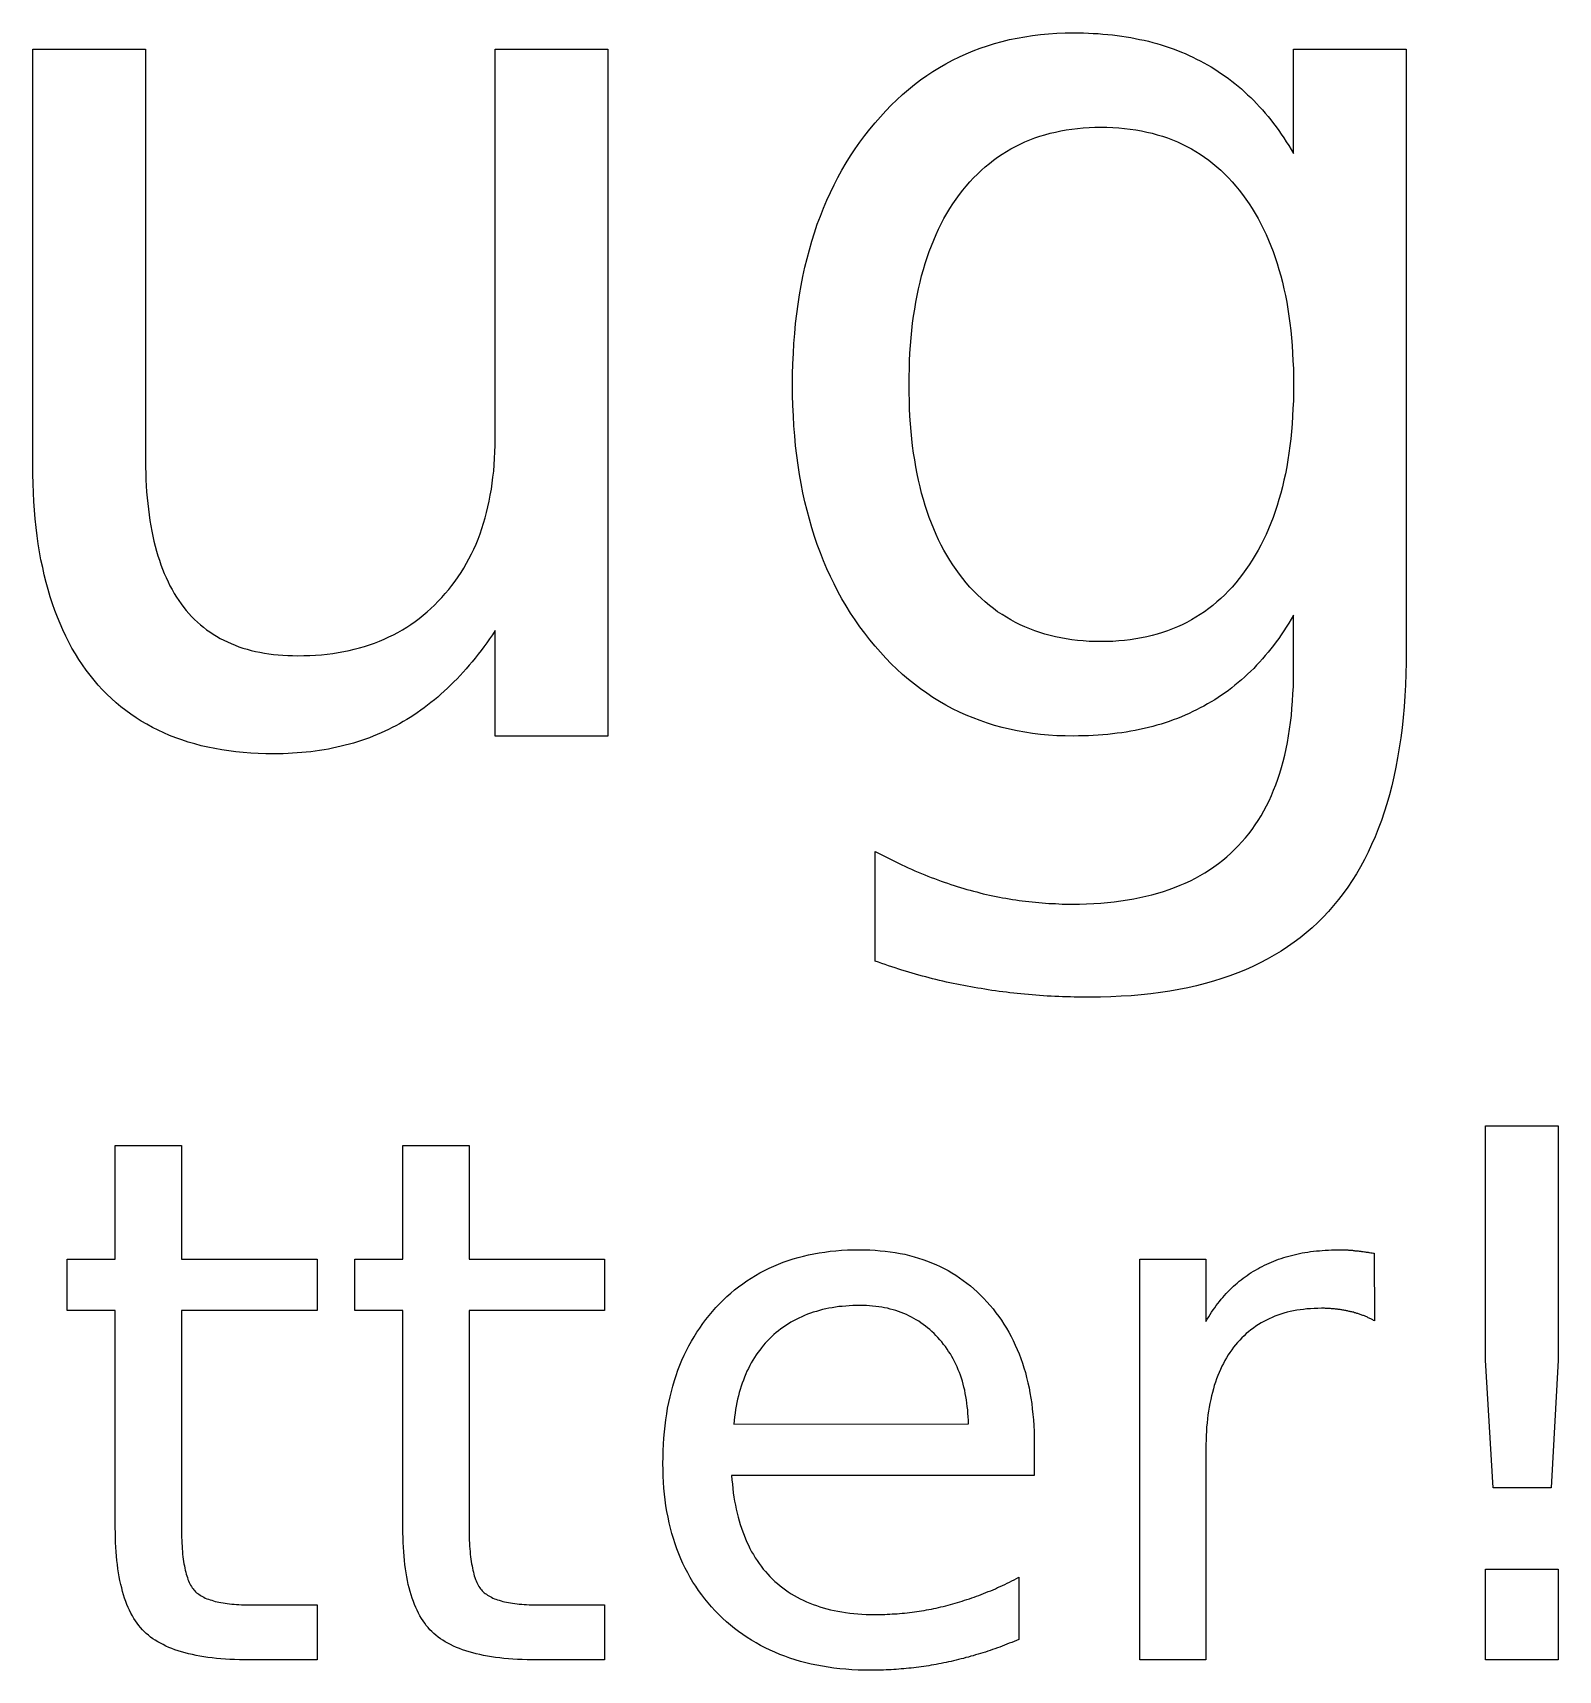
# Model space of a CAD drawing. Extents: x 0 to 494, y 0 to 480.
# Drawn here: x 260.14 to 280.71, y 364.95 to 387.04 of the extents above; entities that cross this region are included whole.
import ezdxf

# ---------------------------------------------------------------- set-up
doc = ezdxf.new("R2010")
doc.units = 0
doc.layers.get('0').update_dxf_attribs({"linetype": 'CONTINUOUS'})

msp = doc.modelspace()

# ---------------------------------------------------------------- linework, layer by layer
at = {"color": 0}
for points in [[(277.611, 375.188), (277.54, 375.111), (277.467, 375.037), (277.39, 374.967), (277.311, 374.899), (277.231, 374.833), (277.147, 374.771), (277.061, 374.71), (276.972, 374.651), (276.881, 374.597), (276.787, 374.544), (276.692, 374.494), (276.593, 374.446), (276.492, 374.401), (276.389, 374.358), (276.282, 374.319), (276.174, 374.282), (276.063, 374.247), (275.95, 374.215), (275.833, 374.185), (275.715, 374.158), (275.594, 374.133), (275.471, 374.112), (275.346, 374.093), (275.217, 374.076), (275.086, 374.061), (274.953, 374.05), (274.817, 374.042), (274.679, 374.035), (274.539, 374.031), (274.396, 374.029), (274.342, 374.029), (274.289, 374.031), (274.236, 374.031), (274.183, 374.032), (274.131, 374.033), (274.078, 374.035), (274.026, 374.036), (273.974, 374.039), (273.922, 374.04), (273.871, 374.043), (273.819, 374.046), (273.768, 374.05), (273.717, 374.053), (273.667, 374.057), (273.615, 374.061), (273.565, 374.065), (273.515, 374.069), (273.465, 374.074), (273.415, 374.079), (273.367, 374.085), (273.317, 374.09), (273.268, 374.096), (273.219, 374.103), (273.171, 374.108), (273.122, 374.115), (273.074, 374.122), (273.025, 374.131), (272.978, 374.138), (272.929, 374.146), (272.882, 374.154), (272.835, 374.161), (272.787, 374.169), (272.74, 374.178), (272.693, 374.186), (272.646, 374.196), (272.6, 374.206), (272.553, 374.215), (272.506, 374.225), (272.46, 374.235), (272.412, 374.246), (272.367, 374.256), (272.319, 374.267), (272.274, 374.279), (272.228, 374.29), (272.182, 374.303), (272.136, 374.315), (272.089, 374.328), (272.043, 374.34), (271.999, 374.353), (271.953, 374.367), (271.907, 374.381), (271.861, 374.394), (271.817, 374.408), (271.771, 374.424), (271.726, 374.439), (271.681, 374.454), (271.636, 374.469), (271.59, 374.485), (271.546, 374.501), (271.501, 374.517), (271.501, 375.997), (271.546, 375.974), (271.59, 375.95), (271.635, 375.926), (271.679, 375.904), (271.724, 375.882), (271.768, 375.86), (271.813, 375.838), (271.857, 375.817), (271.901, 375.796), (271.946, 375.776), (271.99, 375.756), (272.035, 375.736), (272.079, 375.718), (272.122, 375.699), (272.167, 375.681), (272.211, 375.664), (272.256, 375.646), (272.299, 375.629), (272.343, 375.612), (272.388, 375.597), (272.431, 375.581), (272.475, 375.567), (272.518, 375.551), (272.563, 375.537), (272.606, 375.524), (272.65, 375.51), (272.693, 375.497), (272.737, 375.483), (272.781, 375.472), (272.824, 375.46), (272.868, 375.449), (272.911, 375.438), (272.956, 375.426), (272.999, 375.417), (273.043, 375.407), (273.086, 375.397), (273.131, 375.389), (273.175, 375.379), (273.218, 375.371), (273.263, 375.364), (273.307, 375.356), (273.351, 375.349), (273.394, 375.342), (273.439, 375.336), (273.483, 375.329), (273.528, 375.324), (273.572, 375.319), (273.617, 375.314), (273.661, 375.31), (273.706, 375.306), (273.751, 375.301), (273.796, 375.299), (273.84, 375.296), (273.885, 375.293), (273.931, 375.292), (273.975, 375.289), (274.019, 375.287), (274.065, 375.287), (274.11, 375.286), (274.156, 375.286), (274.254, 375.287), (274.351, 375.29), (274.447, 375.294), (274.542, 375.3), (274.633, 375.308), (274.724, 375.318), (274.813, 375.329), (274.9, 375.342), (274.986, 375.357), (275.069, 375.374), (275.151, 375.392), (275.232, 375.412), (275.311, 375.433), (275.389, 375.457), (275.464, 375.483), (275.537, 375.51), (275.61, 375.539), (275.681, 375.569), (275.749, 375.601), (275.817, 375.635), (275.882, 375.671), (275.946, 375.708), (276.008, 375.749), (276.068, 375.789), (276.128, 375.832), (276.185, 375.876), (276.24, 375.922), (276.293, 375.971), (276.346, 376.021), (276.396, 376.072), (276.444, 376.125), (276.492, 376.179), (276.537, 376.235), (276.582, 376.293), (276.624, 376.353), (276.664, 376.415), (276.703, 376.478), (276.74, 376.543), (276.775, 376.61), (276.81, 376.679), (276.842, 376.75), (276.872, 376.822), (276.901, 376.896), (276.929, 376.972), (276.954, 377.05), (276.978, 377.129), (277, 377.21), (277.021, 377.293), (277.04, 377.378), (277.057, 377.464), (277.074, 377.553), (277.088, 377.643), (277.1, 377.735), (277.111, 377.829), (277.119, 377.924), (277.126, 378.021), (277.133, 378.121), (277.138, 378.221), (277.139, 378.324), (277.14, 378.428), (277.14, 379.181), (277.108, 379.126), (277.076, 379.074), (277.043, 379.021), (277.01, 378.969), (276.976, 378.919), (276.942, 378.869), (276.906, 378.821), (276.869, 378.774), (276.833, 378.726), (276.797, 378.681), (276.76, 378.636), (276.721, 378.592), (276.682, 378.549), (276.643, 378.507), (276.603, 378.465), (276.563, 378.425), (276.521, 378.386), (276.479, 378.347), (276.438, 378.31), (276.394, 378.274), (276.351, 378.237), (276.307, 378.203), (276.263, 378.168), (276.217, 378.136), (276.171, 378.103), (276.125, 378.072), (276.078, 378.042), (276.031, 378.013), (275.982, 377.985), (275.933, 377.957), (275.883, 377.931), (275.833, 377.904), (275.783, 377.881), (275.732, 377.856), (275.679, 377.833), (275.628, 377.811), (275.574, 377.79), (275.519, 377.769), (275.465, 377.75), (275.41, 377.732), (275.354, 377.714), (275.299, 377.697), (275.242, 377.682), (275.183, 377.667), (275.125, 377.653), (275.065, 377.64), (275.006, 377.628), (274.946, 377.617), (274.885, 377.606), (274.824, 377.597), (274.761, 377.589), (274.699, 377.581), (274.635, 377.574), (274.571, 377.568), (274.506, 377.563), (274.44, 377.558), (274.374, 377.556), (274.307, 377.554), (274.24, 377.553), (274.172, 377.551), (274.06, 377.553), (273.947, 377.557), (273.838, 377.565), (273.729, 377.575), (273.622, 377.588), (273.517, 377.604), (273.412, 377.622), (273.311, 377.644), (273.21, 377.668), (273.11, 377.696), (273.013, 377.726), (272.915, 377.76), (272.819, 377.796), (272.726, 377.835), (272.635, 377.876), (272.543, 377.921), (272.454, 377.968), (272.367, 378.019), (272.279, 378.072), (272.194, 378.129), (272.111, 378.188), (272.029, 378.25), (271.949, 378.315), (271.869, 378.382), (271.793, 378.453), (271.717, 378.526), (271.642, 378.603), (271.569, 378.682), (271.497, 378.765), (271.426, 378.85), (271.358, 378.938), (271.293, 379.026), (271.229, 379.118), (271.168, 379.211), (271.108, 379.306), (271.051, 379.403), (270.997, 379.501), (270.946, 379.603), (270.896, 379.704), (270.849, 379.808), (270.803, 379.915), (270.76, 380.024), (270.719, 380.133), (270.682, 380.244), (270.646, 380.358), (270.612, 380.475), (270.581, 380.592), (270.551, 380.711), (270.525, 380.832), (270.501, 380.956), (270.479, 381.081), (270.46, 381.207), (270.442, 381.336), (270.426, 381.467), (270.414, 381.599), (270.404, 381.733), (270.396, 381.869), (270.39, 382.008), (270.386, 382.147), (270.385, 382.289), (270.386, 382.432), (270.39, 382.572), (270.396, 382.711), (270.404, 382.847), (270.414, 382.982), (270.426, 383.115), (270.442, 383.246), (270.46, 383.375), (270.479, 383.503), (270.501, 383.628), (270.525, 383.751), (270.551, 383.874), (270.581, 383.993), (270.612, 384.11), (270.646, 384.226), (270.682, 384.34), (270.719, 384.453), (270.76, 384.563), (270.803, 384.671), (270.849, 384.778), (270.896, 384.882), (270.946, 384.985), (270.997, 385.085), (271.051, 385.183), (271.108, 385.281), (271.168, 385.376), (271.229, 385.469), (271.293, 385.561), (271.358, 385.65), (271.426, 385.737), (271.497, 385.822), (271.569, 385.904), (271.642, 385.983), (271.717, 386.06), (271.793, 386.133), (271.869, 386.204), (271.949, 386.272), (272.029, 386.338), (272.111, 386.4), (272.194, 386.458), (272.279, 386.515), (272.367, 386.568), (272.454, 386.618), (272.543, 386.667), (272.635, 386.711), (272.726, 386.753), (272.819, 386.792), (272.915, 386.828), (273.013, 386.861), (273.11, 386.892), (273.21, 386.918), (273.311, 386.943), (273.412, 386.965), (273.517, 386.983), (273.622, 387), (273.729, 387.013), (273.838, 387.022), (273.947, 387.029), (274.06, 387.033), (274.172, 387.036), (274.24, 387.035), (274.307, 387.033), (274.374, 387.032), (274.44, 387.028), (274.506, 387.024), (274.571, 387.019), (274.635, 387.014), (274.699, 387.007), (274.761, 386.999), (274.824, 386.99), (274.885, 386.981), (274.946, 386.971), (275.006, 386.96), (275.065, 386.947), (275.125, 386.935), (275.183, 386.921), (275.242, 386.906), (275.299, 386.889), (275.354, 386.872), (275.41, 386.856), (275.465, 386.838), (275.519, 386.818), (275.574, 386.797), (275.628, 386.776), (275.679, 386.754), (275.732, 386.731), (275.783, 386.707), (275.833, 386.682), (275.883, 386.657), (275.933, 386.631), (275.982, 386.603), (276.031, 386.575), (276.078, 386.544), (276.125, 386.515), (276.171, 386.483), (276.217, 386.451), (276.263, 386.418), (276.307, 386.385), (276.351, 386.35), (276.394, 386.314), (276.438, 386.278), (276.479, 386.24), (276.521, 386.201), (276.563, 386.162), (276.603, 386.122), (276.643, 386.081), (276.682, 386.039), (276.721, 385.996), (276.76, 385.951), (276.797, 385.907), (276.833, 385.861), (276.869, 385.814), (276.906, 385.767), (276.942, 385.718), (276.976, 385.668), (277.01, 385.618), (277.043, 385.567), (277.076, 385.514), (277.108, 385.461), (277.14, 385.407), (277.14, 386.813), (278.661, 386.813), (278.661, 378.701), (278.661, 378.544), (278.657, 378.392), (278.651, 378.24), (278.643, 378.092), (278.632, 377.947), (278.619, 377.804), (278.604, 377.664), (278.588, 377.526), (278.567, 377.392), (278.544, 377.26), (278.521, 377.131), (278.493, 377.004), (278.464, 376.879), (278.433, 376.758), (278.399, 376.64), (278.362, 376.525), (278.325, 376.411), (278.283, 376.301), (278.24, 376.193), (278.194, 376.089), (278.147, 375.986), (278.097, 375.886), (278.044, 375.789), (277.99, 375.696), (277.932, 375.604), (277.874, 375.515), (277.811, 375.429), (277.747, 375.346), (277.681, 375.265), (277.611, 375.188)], [(262.175, 379.287), (262.21, 379.246), (262.246, 379.204), (262.282, 379.164), (262.321, 379.125), (262.36, 379.089), (262.4, 379.053), (262.442, 379.019), (262.485, 378.986), (262.529, 378.956), (262.574, 378.925), (262.619, 378.897), (262.667, 378.869), (262.715, 378.844), (262.765, 378.821), (262.815, 378.799), (262.868, 378.778), (262.921, 378.757), (262.975, 378.739), (263.029, 378.722), (263.086, 378.707), (263.143, 378.693), (263.203, 378.682), (263.263, 378.671), (263.324, 378.661), (263.385, 378.653), (263.449, 378.646), (263.513, 378.642), (263.578, 378.638), (263.644, 378.636), (263.713, 378.635), (263.794, 378.636), (263.875, 378.639), (263.954, 378.643), (264.032, 378.649), (264.108, 378.657), (264.185, 378.667), (264.26, 378.678), (264.333, 378.69), (264.406, 378.706), (264.476, 378.722), (264.546, 378.74), (264.615, 378.761), (264.682, 378.782), (264.749, 378.806), (264.814, 378.832), (264.879, 378.858), (264.942, 378.888), (265.004, 378.918), (265.064, 378.95), (265.124, 378.983), (265.182, 379.019), (265.239, 379.057), (265.296, 379.097), (265.35, 379.138), (265.404, 379.181), (265.457, 379.225), (265.508, 379.271), (265.558, 379.319), (265.608, 379.369), (265.656, 379.421), (265.703, 379.474), (265.749, 379.528), (265.793, 379.583), (265.835, 379.64), (265.875, 379.699), (265.915, 379.757), (265.953, 379.818), (265.989, 379.881), (266.022, 379.943), (266.056, 380.007), (266.086, 380.074), (266.117, 380.14), (266.144, 380.208), (266.171, 380.278), (266.196, 380.349), (266.218, 380.421), (266.24, 380.494), (266.26, 380.568), (266.278, 380.644), (266.296, 380.721), (266.31, 380.8), (266.324, 380.879), (266.336, 380.96), (266.346, 381.042), (266.356, 381.126), (266.362, 381.21), (266.368, 381.296), (266.372, 381.383), (266.374, 381.472), (266.375, 381.563), (266.375, 386.813), (267.896, 386.813), (267.896, 377.551), (266.375, 377.551), (266.375, 378.974), (266.338, 378.918), (266.3, 378.864), (266.263, 378.81), (266.224, 378.757), (266.185, 378.704), (266.146, 378.654), (266.107, 378.604), (266.067, 378.554), (266.026, 378.507), (265.986, 378.46), (265.944, 378.414), (265.903, 378.368), (265.861, 378.324), (265.818, 378.281), (265.775, 378.237), (265.732, 378.197), (265.689, 378.156), (265.644, 378.117), (265.6, 378.078), (265.556, 378.04), (265.51, 378.004), (265.465, 377.968), (265.418, 377.933), (265.372, 377.9), (265.325, 377.867), (265.278, 377.835), (265.231, 377.804), (265.182, 377.774), (265.135, 377.746), (265.085, 377.717), (265.036, 377.69), (264.987, 377.665), (264.938, 377.64), (264.888, 377.617), (264.836, 377.593), (264.785, 377.571), (264.732, 377.55), (264.681, 377.529), (264.626, 377.511), (264.574, 377.492), (264.519, 377.475), (264.465, 377.458), (264.41, 377.442), (264.354, 377.428), (264.297, 377.414), (264.24, 377.4), (264.183, 377.388), (264.126, 377.376), (264.068, 377.367), (264.008, 377.357), (263.949, 377.349), (263.889, 377.34), (263.829, 377.335), (263.768, 377.328), (263.706, 377.324), (263.644, 377.319), (263.582, 377.317), (263.518, 377.314), (263.454, 377.313), (263.39, 377.313), (263.285, 377.313), (263.181, 377.317), (263.079, 377.322), (262.978, 377.329), (262.879, 377.339), (262.783, 377.351), (262.688, 377.367), (262.594, 377.382), (262.501, 377.401), (262.411, 377.422), (262.324, 377.446), (262.236, 377.471), (262.151, 377.499), (262.068, 377.528), (261.986, 377.56), (261.907, 377.594), (261.829, 377.631), (261.753, 377.669), (261.678, 377.71), (261.604, 377.753), (261.533, 377.799), (261.464, 377.846), (261.396, 377.896), (261.329, 377.947), (261.265, 378.001), (261.201, 378.057), (261.14, 378.115), (261.082, 378.176), (261.024, 378.239), (260.968, 378.304), (260.914, 378.371), (260.861, 378.44), (260.811, 378.511), (260.763, 378.585), (260.715, 378.66), (260.669, 378.737), (260.626, 378.817), (260.586, 378.899), (260.546, 378.982), (260.508, 379.068), (260.472, 379.156), (260.439, 379.244), (260.407, 379.336), (260.376, 379.431), (260.347, 379.526), (260.321, 379.624), (260.296, 379.724), (260.274, 379.825), (260.251, 379.929), (260.233, 380.035), (260.215, 380.143), (260.2, 380.253), (260.186, 380.365), (260.174, 380.479), (260.164, 380.596), (260.156, 380.714), (260.149, 380.833), (260.144, 380.956), (260.142, 381.081), (260.14, 381.207), (260.14, 386.813), (261.662, 386.813), (261.662, 381.264), (261.662, 381.178), (261.664, 381.092), (261.667, 381.008), (261.671, 380.925), (261.676, 380.844), (261.683, 380.764), (261.69, 380.686), (261.699, 380.61), (261.708, 380.535), (261.719, 380.46), (261.731, 380.388), (261.744, 380.317), (261.758, 380.247), (261.774, 380.179), (261.79, 380.112), (261.808, 380.047), (261.826, 379.983), (261.847, 379.922), (261.868, 379.861), (261.89, 379.801), (261.914, 379.744), (261.938, 379.688), (261.964, 379.632), (261.99, 379.579), (262.018, 379.526), (262.047, 379.476), (262.078, 379.426), (262.108, 379.379), (262.142, 379.333), (262.175, 379.287)], [(277.14, 382.289), (277.139, 382.181), (277.138, 382.074), (277.133, 381.968), (277.128, 381.864), (277.121, 381.761), (277.112, 381.661), (277.103, 381.561), (277.092, 381.464), (277.079, 381.368), (277.064, 381.275), (277.049, 381.182), (277.031, 381.09), (277.011, 381.001), (276.99, 380.914), (276.968, 380.828), (276.944, 380.743), (276.919, 380.661), (276.893, 380.581), (276.865, 380.5), (276.835, 380.422), (276.804, 380.346), (276.771, 380.272), (276.737, 380.199), (276.701, 380.128), (276.664, 380.058), (276.625, 379.99), (276.585, 379.924), (276.543, 379.86), (276.499, 379.796), (276.454, 379.735), (276.408, 379.675), (276.361, 379.617), (276.313, 379.561), (276.264, 379.508), (276.213, 379.457), (276.161, 379.407), (276.107, 379.36), (276.053, 379.314), (275.997, 379.271), (275.94, 379.229), (275.882, 379.19), (275.824, 379.153), (275.763, 379.117), (275.7, 379.083), (275.638, 379.053), (275.574, 379.024), (275.508, 378.996), (275.442, 378.971), (275.374, 378.947), (275.304, 378.926), (275.233, 378.907), (275.161, 378.89), (275.089, 378.875), (275.015, 378.861), (274.939, 378.85), (274.862, 378.842), (274.785, 378.835), (274.706, 378.829), (274.625, 378.826), (274.544, 378.825), (274.463, 378.826), (274.383, 378.829), (274.304, 378.835), (274.228, 378.842), (274.151, 378.85), (274.076, 378.861), (274.003, 378.875), (273.929, 378.89), (273.858, 378.907), (273.787, 378.926), (273.719, 378.947), (273.651, 378.971), (273.585, 378.996), (273.519, 379.024), (273.454, 379.053), (273.392, 379.083), (273.329, 379.117), (273.269, 379.153), (273.21, 379.19), (273.151, 379.229), (273.094, 379.271), (273.039, 379.314), (272.983, 379.36), (272.931, 379.407), (272.878, 379.457), (272.826, 379.508), (272.776, 379.561), (272.728, 379.617), (272.681, 379.675), (272.635, 379.735), (272.59, 379.796), (272.547, 379.86), (272.506, 379.924), (272.465, 379.99), (272.426, 380.058), (272.39, 380.128), (272.354, 380.199), (272.321, 380.272), (272.289, 380.346), (272.257, 380.422), (272.228, 380.5), (272.2, 380.581), (272.174, 380.661), (272.149, 380.743), (272.125, 380.828), (272.104, 380.914), (272.083, 381.001), (272.064, 381.09), (272.047, 381.182), (272.032, 381.275), (272.017, 381.368), (272.004, 381.464), (271.993, 381.561), (271.983, 381.661), (271.975, 381.761), (271.968, 381.864), (271.963, 381.968), (271.96, 382.074), (271.957, 382.181), (271.956, 382.289), (271.957, 382.399), (271.96, 382.507), (271.963, 382.612), (271.968, 382.717), (271.975, 382.819), (271.983, 382.921), (271.993, 383.021), (272.004, 383.118), (272.017, 383.215), (272.032, 383.31), (272.047, 383.401), (272.064, 383.493), (272.083, 383.583), (272.104, 383.671), (272.125, 383.757), (272.149, 383.842), (272.174, 383.925), (272.2, 384.006), (272.228, 384.086), (272.257, 384.164), (272.289, 384.24), (272.321, 384.315), (272.354, 384.388), (272.39, 384.46), (272.426, 384.529), (272.465, 384.597), (272.506, 384.664), (272.547, 384.728), (272.59, 384.792), (272.635, 384.853), (272.681, 384.912), (272.728, 384.969), (272.776, 385.025), (272.826, 385.079), (272.878, 385.131), (272.931, 385.181), (272.983, 385.228), (273.039, 385.274), (273.094, 385.317), (273.151, 385.358), (273.21, 385.397), (273.269, 385.435), (273.329, 385.469), (273.392, 385.503), (273.454, 385.535), (273.519, 385.564), (273.585, 385.592), (273.651, 385.617), (273.719, 385.64), (273.787, 385.661), (273.858, 385.681), (273.929, 385.697), (274.003, 385.713), (274.076, 385.726), (274.151, 385.737), (274.228, 385.746), (274.304, 385.753), (274.383, 385.758), (274.463, 385.761), (274.544, 385.763), (274.625, 385.761), (274.706, 385.758), (274.785, 385.753), (274.862, 385.746), (274.939, 385.737), (275.015, 385.726), (275.089, 385.713), (275.161, 385.697), (275.233, 385.681), (275.304, 385.661), (275.374, 385.64), (275.442, 385.617), (275.508, 385.592), (275.574, 385.564), (275.638, 385.535), (275.7, 385.503), (275.763, 385.469), (275.824, 385.435), (275.882, 385.397), (275.94, 385.358), (275.997, 385.317), (276.053, 385.274), (276.107, 385.228), (276.161, 385.181), (276.213, 385.131), (276.264, 385.079), (276.313, 385.025), (276.361, 384.969), (276.408, 384.912), (276.454, 384.853), (276.499, 384.792), (276.543, 384.728), (276.585, 384.664), (276.625, 384.597), (276.664, 384.529), (276.701, 384.46), (276.737, 384.388), (276.771, 384.315), (276.804, 384.24), (276.835, 384.164), (276.865, 384.086), (276.893, 384.006), (276.919, 383.925), (276.944, 383.842), (276.968, 383.757), (276.99, 383.671), (277.011, 383.583), (277.031, 383.493), (277.049, 383.401), (277.064, 383.31), (277.079, 383.215), (277.092, 383.118), (277.103, 383.021), (277.112, 382.921), (277.121, 382.819), (277.128, 382.717), (277.133, 382.612), (277.138, 382.507), (277.139, 382.399), (277.14, 382.289)], [(279.731, 369.135), (279.731, 372.294), (280.71, 372.294), (280.71, 369.135), (280.614, 367.414), (279.832, 367.414), (279.731, 369.135)], [(262.324, 366.025), (262.336, 366.013), (262.35, 366), (262.364, 365.989), (262.379, 365.978), (262.396, 365.967), (262.412, 365.957), (262.429, 365.947), (262.449, 365.938), (262.467, 365.928), (262.487, 365.919), (262.508, 365.911), (262.531, 365.904), (262.553, 365.897), (262.576, 365.89), (262.6, 365.883), (262.625, 365.878), (262.651, 365.872), (262.678, 365.867), (262.706, 365.861), (262.733, 365.857), (262.763, 365.853), (262.793, 365.85), (262.824, 365.846), (262.856, 365.843), (262.888, 365.842), (262.921, 365.839), (262.954, 365.838), (262.99, 365.838), (263.025, 365.836), (263.063, 365.836), (263.974, 365.836), (263.974, 365.093), (263.063, 365.093), (262.994, 365.094), (262.928, 365.094), (262.862, 365.097), (262.799, 365.1), (262.737, 365.104), (262.676, 365.108), (262.617, 365.114), (262.56, 365.121), (262.503, 365.128), (262.447, 365.136), (262.394, 365.144), (262.342, 365.154), (262.292, 365.165), (262.242, 365.176), (262.193, 365.189), (262.147, 365.201), (262.101, 365.215), (262.058, 365.231), (262.017, 365.246), (261.975, 365.263), (261.936, 365.281), (261.897, 365.299), (261.861, 365.318), (261.825, 365.338), (261.792, 365.358), (261.76, 365.379), (261.728, 365.401), (261.699, 365.425), (261.671, 365.45), (261.644, 365.475), (261.618, 365.501), (261.593, 365.529), (261.569, 365.558), (261.547, 365.589), (261.525, 365.621), (261.503, 365.654), (261.483, 365.689), (261.464, 365.725), (261.444, 365.763), (261.426, 365.801), (261.41, 365.842), (261.394, 365.883), (261.379, 365.926), (261.364, 365.971), (261.351, 366.017), (261.339, 366.064), (261.326, 366.112), (261.315, 366.164), (261.306, 366.215), (261.297, 366.268), (261.289, 366.322), (261.281, 366.378), (261.275, 366.435), (261.269, 366.493), (261.264, 366.553), (261.26, 366.614), (261.257, 366.676), (261.256, 366.74), (261.254, 366.807), (261.253, 366.874), (261.253, 369.806), (260.603, 369.806), (260.603, 370.496), (261.253, 370.496), (261.253, 372.029), (262.146, 372.029), (262.146, 370.496), (263.974, 370.496), (263.974, 369.806), (262.146, 369.806), (262.146, 366.874), (262.146, 366.829), (262.146, 366.787), (262.147, 366.746), (262.149, 366.706), (262.15, 366.667), (262.153, 366.628), (262.156, 366.59), (262.158, 366.554), (262.161, 366.519), (262.165, 366.485), (262.169, 366.453), (262.174, 366.421), (262.179, 366.389), (262.185, 366.36), (262.19, 366.331), (262.196, 366.303), (262.203, 366.276), (262.21, 366.25), (262.217, 366.226), (262.225, 366.203), (262.233, 366.179), (262.242, 366.158), (262.25, 366.138), (262.26, 366.118), (262.269, 366.1), (262.279, 366.083), (262.29, 366.067), (262.301, 366.051), (262.313, 366.037), (262.324, 366.025)], [(266.201, 366.025), (266.214, 366.013), (266.228, 366), (266.242, 365.989), (266.257, 365.978), (266.274, 365.967), (266.29, 365.957), (266.307, 365.947), (266.326, 365.938), (266.346, 365.928), (266.365, 365.919), (266.386, 365.911), (266.408, 365.904), (266.431, 365.897), (266.454, 365.89), (266.478, 365.883), (266.503, 365.878), (266.529, 365.872), (266.556, 365.867), (266.583, 365.861), (266.611, 365.857), (266.64, 365.853), (266.671, 365.85), (266.701, 365.846), (266.733, 365.843), (266.765, 365.842), (266.799, 365.839), (266.832, 365.838), (266.868, 365.838), (266.903, 365.836), (266.94, 365.836), (267.851, 365.836), (267.851, 365.093), (266.94, 365.093), (266.872, 365.094), (266.806, 365.094), (266.74, 365.097), (266.678, 365.1), (266.615, 365.104), (266.554, 365.108), (266.494, 365.114), (266.438, 365.121), (266.381, 365.128), (266.325, 365.136), (266.272, 365.144), (266.219, 365.154), (266.169, 365.165), (266.119, 365.176), (266.072, 365.189), (266.025, 365.201), (265.979, 365.215), (265.936, 365.231), (265.894, 365.246), (265.853, 365.263), (265.814, 365.281), (265.775, 365.299), (265.739, 365.318), (265.703, 365.338), (265.669, 365.358), (265.638, 365.379), (265.606, 365.401), (265.576, 365.425), (265.549, 365.45), (265.522, 365.475), (265.496, 365.501), (265.471, 365.529), (265.447, 365.558), (265.425, 365.589), (265.403, 365.621), (265.381, 365.654), (265.361, 365.689), (265.342, 365.725), (265.322, 365.763), (265.304, 365.801), (265.287, 365.842), (265.272, 365.883), (265.257, 365.926), (265.242, 365.971), (265.229, 366.017), (265.217, 366.064), (265.204, 366.112), (265.193, 366.164), (265.183, 366.215), (265.175, 366.268), (265.167, 366.322), (265.158, 366.378), (265.153, 366.435), (265.147, 366.493), (265.142, 366.553), (265.138, 366.614), (265.135, 366.676), (265.133, 366.74), (265.132, 366.807), (265.131, 366.874), (265.131, 369.806), (264.481, 369.806), (264.481, 370.496), (265.131, 370.496), (265.131, 372.029), (266.024, 372.029), (266.024, 370.496), (267.851, 370.496), (267.851, 369.806), (266.024, 369.806), (266.024, 366.874), (266.024, 366.829), (266.024, 366.787), (266.025, 366.746), (266.026, 366.706), (266.028, 366.667), (266.031, 366.628), (266.033, 366.59), (266.036, 366.554), (266.039, 366.519), (266.043, 366.485), (266.047, 366.453), (266.051, 366.421), (266.057, 366.389), (266.063, 366.36), (266.068, 366.331), (266.074, 366.303), (266.081, 366.276), (266.088, 366.25), (266.094, 366.226), (266.103, 366.203), (266.111, 366.179), (266.119, 366.158), (266.128, 366.138), (266.138, 366.118), (266.147, 366.1), (266.157, 366.083), (266.168, 366.067), (266.179, 366.051), (266.19, 366.037), (266.201, 366.025)], [(270.114, 366.183), (270.147, 366.153), (270.182, 366.122), (270.217, 366.093), (270.253, 366.065), (270.29, 366.037), (270.328, 366.011), (270.367, 365.986), (270.406, 365.963), (270.446, 365.94), (270.487, 365.918), (270.529, 365.897), (270.572, 365.878), (270.617, 365.86), (270.661, 365.842), (270.707, 365.825), (270.753, 365.81), (270.8, 365.796), (270.849, 365.782), (270.897, 365.769), (270.947, 365.758), (270.997, 365.749), (271.05, 365.74), (271.101, 365.732), (271.156, 365.725), (271.21, 365.719), (271.264, 365.714), (271.319, 365.711), (271.376, 365.708), (271.435, 365.707), (271.493, 365.706), (271.526, 365.706), (271.561, 365.707), (271.594, 365.707), (271.629, 365.708), (271.662, 365.71), (271.696, 365.711), (271.729, 365.713), (271.763, 365.715), (271.796, 365.717), (271.829, 365.719), (271.862, 365.722), (271.896, 365.726), (271.929, 365.729), (271.963, 365.733), (271.996, 365.737), (272.029, 365.742), (272.061, 365.746), (272.094, 365.751), (272.126, 365.756), (272.16, 365.761), (272.192, 365.768), (272.225, 365.774), (272.257, 365.779), (272.289, 365.786), (272.321, 365.793), (272.354, 365.8), (272.386, 365.807), (272.418, 365.815), (272.45, 365.824), (272.482, 365.832), (272.514, 365.84), (272.546, 365.849), (272.578, 365.858), (272.61, 365.867), (272.642, 365.876), (272.674, 365.886), (272.706, 365.897), (272.737, 365.907), (272.769, 365.918), (272.801, 365.929), (272.833, 365.94), (272.865, 365.951), (272.897, 365.964), (272.929, 365.976), (272.961, 365.987), (272.993, 366.001), (273.025, 366.014), (273.057, 366.026), (273.089, 366.04), (273.121, 366.054), (273.151, 366.068), (273.183, 366.083), (273.215, 366.097), (273.247, 366.112), (273.279, 366.128), (273.31, 366.143), (273.342, 366.158), (273.374, 366.175), (273.406, 366.192), (273.436, 366.207), (273.436, 365.368), (273.404, 365.356), (273.372, 365.342), (273.34, 365.329), (273.308, 365.317), (273.276, 365.304), (273.244, 365.292), (273.213, 365.279), (273.181, 365.267), (273.147, 365.256), (273.115, 365.244), (273.083, 365.233), (273.05, 365.222), (273.018, 365.211), (272.986, 365.2), (272.953, 365.19), (272.921, 365.179), (272.888, 365.169), (272.854, 365.16), (272.822, 365.15), (272.789, 365.142), (272.756, 365.132), (272.724, 365.124), (272.69, 365.114), (272.657, 365.106), (272.624, 365.097), (272.59, 365.09), (272.557, 365.082), (272.524, 365.074), (272.49, 365.067), (272.457, 365.06), (272.424, 365.053), (272.39, 365.046), (272.357, 365.039), (272.324, 365.033), (272.29, 365.028), (272.256, 365.021), (272.222, 365.015), (272.189, 365.011), (272.156, 365.006), (272.121, 365.001), (272.088, 364.996), (272.054, 364.992), (272.019, 364.987), (271.986, 364.983), (271.953, 364.981), (271.918, 364.976), (271.885, 364.974), (271.85, 364.971), (271.817, 364.968), (271.782, 364.965), (271.749, 364.963), (271.714, 364.961), (271.679, 364.96), (271.646, 364.958), (271.611, 364.957), (271.576, 364.956), (271.543, 364.954), (271.508, 364.954), (271.474, 364.954), (271.44, 364.954), (271.354, 364.954), (271.269, 364.957), (271.186, 364.961), (271.104, 364.967), (271.024, 364.975), (270.944, 364.983), (270.865, 364.994), (270.789, 365.007), (270.713, 365.021), (270.638, 365.037), (270.564, 365.054), (270.492, 365.074), (270.419, 365.094), (270.35, 365.118), (270.281, 365.142), (270.214, 365.168), (270.147, 365.196), (270.082, 365.225), (270.017, 365.256), (269.954, 365.287), (269.893, 365.322), (269.832, 365.358), (269.772, 365.396), (269.714, 365.435), (269.657, 365.476), (269.601, 365.518), (269.547, 365.563), (269.493, 365.608), (269.44, 365.657), (269.39, 365.706), (269.34, 365.757), (269.293, 365.808), (269.247, 365.861), (269.203, 365.917), (269.16, 365.971), (269.119, 366.028), (269.079, 366.086), (269.042, 366.144), (269.006, 366.206), (268.972, 366.267), (268.939, 366.329), (268.908, 366.393), (268.879, 366.458), (268.851, 366.524), (268.825, 366.592), (268.801, 366.66), (268.779, 366.729), (268.758, 366.8), (268.739, 366.872), (268.721, 366.944), (268.706, 367.019), (268.692, 367.094), (268.678, 367.171), (268.668, 367.25), (268.658, 367.328), (268.651, 367.408), (268.644, 367.49), (268.64, 367.572), (268.639, 367.657), (268.638, 367.742), (268.639, 367.829), (268.64, 367.915), (268.644, 368.001), (268.65, 368.085), (268.657, 368.168), (268.667, 368.25), (268.676, 368.331), (268.689, 368.41), (268.701, 368.487), (268.717, 368.564), (268.733, 368.64), (268.751, 368.714), (268.771, 368.787), (268.793, 368.86), (268.815, 368.931), (268.84, 369), (268.867, 369.068), (268.894, 369.135), (268.924, 369.201), (268.954, 369.265), (268.987, 369.329), (269.021, 369.39), (269.057, 369.451), (269.094, 369.511), (269.133, 369.569), (269.174, 369.628), (269.215, 369.683), (269.26, 369.739), (269.304, 369.792), (269.351, 369.844), (269.4, 369.896), (269.45, 369.944), (269.5, 369.993), (269.551, 370.039), (269.604, 370.083), (269.658, 370.125), (269.714, 370.167), (269.769, 370.206), (269.828, 370.243), (269.886, 370.278), (269.944, 370.313), (270.006, 370.344), (270.068, 370.375), (270.131, 370.403), (270.194, 370.431), (270.26, 370.456), (270.325, 370.479), (270.393, 370.5), (270.461, 370.521), (270.531, 370.539), (270.601, 370.556), (270.672, 370.569), (270.746, 370.583), (270.819, 370.594), (270.894, 370.604), (270.969, 370.611), (271.047, 370.618), (271.125, 370.622), (271.206, 370.625), (271.285, 370.625), (271.357, 370.625), (271.429, 370.622), (271.499, 370.618), (271.568, 370.612), (271.636, 370.606), (271.703, 370.597), (271.769, 370.588), (271.835, 370.575), (271.899, 370.563), (271.961, 370.547), (272.024, 370.531), (272.085, 370.513), (272.144, 370.493), (272.203, 370.472), (272.261, 370.45), (272.318, 370.425), (272.374, 370.4), (272.428, 370.372), (272.482, 370.343), (272.535, 370.313), (272.588, 370.281), (272.638, 370.247), (272.688, 370.211), (272.736, 370.175), (272.783, 370.136), (272.831, 370.097), (272.876, 370.056), (272.921, 370.013), (272.964, 369.968), (273.007, 369.921), (273.049, 369.874), (273.089, 369.826), (273.128, 369.776), (273.165, 369.726), (273.201, 369.674), (273.236, 369.621), (273.269, 369.568), (273.301, 369.513), (273.332, 369.456), (273.361, 369.399), (273.389, 369.34), (273.415, 369.281), (273.439, 369.221), (273.463, 369.158), (273.485, 369.096), (273.506, 369.032), (273.525, 368.967), (273.542, 368.9), (273.558, 368.832), (273.574, 368.764), (273.586, 368.694), (273.599, 368.624), (273.61, 368.551), (273.618, 368.478), (273.626, 368.404), (273.632, 368.329), (273.638, 368.253), (273.642, 368.175), (273.643, 368.096), (273.644, 368.017), (273.644, 367.582), (269.564, 367.582), (269.568, 367.522), (269.574, 367.463), (269.579, 367.403), (269.586, 367.346), (269.594, 367.289), (269.604, 367.233), (269.614, 367.178), (269.625, 367.124), (269.638, 367.071), (269.65, 367.019), (269.664, 366.968), (269.679, 366.918), (269.696, 366.869), (269.713, 366.821), (269.731, 366.775), (269.749, 366.728), (269.768, 366.683), (269.789, 366.639), (269.811, 366.596), (269.833, 366.553), (269.857, 366.513), (269.882, 366.472), (269.907, 366.432), (269.933, 366.393), (269.961, 366.357), (269.99, 366.319), (270.019, 366.285), (270.05, 366.25), (270.081, 366.217), (270.114, 366.183)], [(277.903, 369.792), (277.892, 369.794), (277.879, 369.797), (277.868, 369.8), (277.856, 369.801), (277.844, 369.804), (277.832, 369.807), (277.819, 369.81), (277.807, 369.811), (277.794, 369.814), (277.783, 369.815), (277.771, 369.817), (277.757, 369.819), (277.744, 369.821), (277.732, 369.822), (277.719, 369.824), (277.707, 369.825), (277.693, 369.826), (277.681, 369.828), (277.667, 369.829), (277.654, 369.829), (277.64, 369.831), (277.628, 369.832), (277.614, 369.832), (277.6, 369.833), (277.586, 369.833), (277.572, 369.833), (277.558, 369.835), (277.544, 369.835), (277.531, 369.835), (277.517, 369.835), (277.467, 369.833), (277.418, 369.832), (277.369, 369.829), (277.322, 369.826), (277.275, 369.821), (277.229, 369.815), (277.185, 369.808), (277.14, 369.8), (277.097, 369.79), (277.054, 369.781), (277.011, 369.768), (276.971, 369.756), (276.931, 369.742), (276.89, 369.728), (276.851, 369.711), (276.813, 369.694), (276.775, 369.676), (276.739, 369.657), (276.703, 369.638), (276.668, 369.615), (276.633, 369.593), (276.6, 369.569), (276.567, 369.546), (276.535, 369.519), (276.504, 369.493), (276.474, 369.465), (276.444, 369.436), (276.415, 369.406), (276.386, 369.375), (276.36, 369.343), (276.333, 369.31), (276.308, 369.276), (276.283, 369.24), (276.26, 369.206), (276.237, 369.168), (276.215, 369.131), (276.194, 369.092), (276.174, 369.053), (276.156, 369.011), (276.138, 368.971), (276.119, 368.928), (276.103, 368.885), (276.088, 368.84), (276.072, 368.794), (276.06, 368.749), (276.046, 368.701), (276.035, 368.653), (276.024, 368.604), (276.013, 368.553), (276.003, 368.503), (275.994, 368.45), (275.987, 368.397), (275.981, 368.343), (275.975, 368.289), (275.969, 368.232), (275.967, 368.176), (275.963, 368.118), (275.961, 368.06), (275.96, 368), (275.958, 367.939), (275.958, 365.093), (275.067, 365.093), (275.067, 370.496), (275.958, 370.496), (275.958, 369.656), (275.978, 369.689), (275.997, 369.721), (276.017, 369.751), (276.036, 369.783), (276.057, 369.813), (276.078, 369.843), (276.099, 369.872), (276.121, 369.9), (276.142, 369.928), (276.164, 369.956), (276.186, 369.982), (276.21, 370.008), (276.233, 370.035), (276.257, 370.06), (276.281, 370.085), (276.306, 370.108), (276.331, 370.132), (276.356, 370.154), (276.381, 370.176), (276.407, 370.199), (276.433, 370.219), (276.46, 370.24), (276.487, 370.26), (276.515, 370.279), (276.543, 370.299), (276.571, 370.317), (276.599, 370.335), (276.628, 370.351), (276.657, 370.368), (276.688, 370.385), (276.718, 370.4), (276.749, 370.415), (276.779, 370.431), (276.81, 370.444), (276.842, 370.458), (276.875, 370.471), (276.907, 370.483), (276.94, 370.496), (276.974, 370.507), (277.008, 370.518), (277.042, 370.529), (277.076, 370.539), (277.112, 370.549), (277.147, 370.557), (277.185, 370.565), (277.221, 370.574), (277.257, 370.581), (277.294, 370.588), (277.333, 370.593), (277.371, 370.599), (277.41, 370.604), (277.449, 370.608), (277.489, 370.612), (277.528, 370.615), (277.569, 370.619), (277.61, 370.621), (277.651, 370.624), (277.693, 370.625), (277.735, 370.625), (277.778, 370.625), (277.783, 370.625), (277.79, 370.625), (277.796, 370.625), (277.801, 370.625), (277.808, 370.625), (277.821, 370.625), (277.828, 370.625), (277.833, 370.624), (277.84, 370.624), (277.847, 370.624), (277.86, 370.622), (277.867, 370.622), (277.874, 370.622), (277.881, 370.621), (277.894, 370.621), (277.901, 370.619), (277.908, 370.619), (277.915, 370.618), (277.922, 370.618), (277.929, 370.617), (277.936, 370.617), (277.943, 370.615), (277.95, 370.615), (277.958, 370.614), (277.965, 370.612), (277.972, 370.612), (277.981, 370.611), (277.987, 370.61), (277.994, 370.61), (278.003, 370.608), (278.01, 370.608), (278.025, 370.607), (278.033, 370.606), (278.049, 370.604), (278.057, 370.603), (278.064, 370.601), (278.072, 370.601), (278.081, 370.6), (278.097, 370.597), (278.106, 370.596), (278.122, 370.594), (278.139, 370.592), (278.147, 370.59), (278.156, 370.589), (278.164, 370.588), (278.182, 370.585), (278.199, 370.582), (278.217, 370.579), (278.226, 370.578), (278.231, 369.665), (278.221, 369.671), (278.211, 369.678), (278.2, 369.682), (278.19, 369.688), (278.181, 369.693), (278.169, 369.699), (278.16, 369.704), (278.149, 369.708), (278.139, 369.714), (278.128, 369.718), (278.117, 369.724), (278.107, 369.728), (278.096, 369.732), (278.085, 369.736), (278.074, 369.74), (278.063, 369.744), (278.051, 369.749), (278.04, 369.753), (278.029, 369.757), (278.018, 369.76), (278.007, 369.764), (277.996, 369.767), (277.985, 369.771), (277.974, 369.774), (277.961, 369.776), (277.95, 369.781), (277.938, 369.783), (277.926, 369.786), (277.914, 369.789), (277.903, 369.792)], [(271.294, 369.874), (271.246, 369.872), (271.197, 369.871), (271.15, 369.869), (271.103, 369.865), (271.056, 369.861), (271.01, 369.857), (270.964, 369.85), (270.919, 369.843), (270.876, 369.835), (270.832, 369.826), (270.79, 369.817), (270.747, 369.806), (270.707, 369.794), (270.665, 369.782), (270.626, 369.768), (270.586, 369.754), (270.547, 369.739), (270.51, 369.722), (270.472, 369.704), (270.435, 369.686), (270.4, 369.668), (270.364, 369.647), (270.329, 369.626), (270.294, 369.604), (270.261, 369.582), (270.229, 369.558), (270.196, 369.533), (270.165, 369.507), (270.133, 369.481), (270.104, 369.454), (270.075, 369.425), (270.046, 369.396), (270.018, 369.367), (269.992, 369.336), (269.967, 369.304), (269.942, 369.272), (269.917, 369.239), (269.894, 369.206), (269.871, 369.171), (269.85, 369.136), (269.829, 369.1), (269.808, 369.063), (269.79, 369.025), (269.771, 368.987), (269.754, 368.949), (269.737, 368.908), (269.722, 368.868), (269.707, 368.826), (269.693, 368.785), (269.679, 368.742), (269.667, 368.699), (269.656, 368.654), (269.644, 368.608), (269.635, 368.563), (269.625, 368.517), (269.617, 368.469), (269.61, 368.421), (269.603, 368.372), (269.597, 368.322), (269.593, 368.272), (272.757, 368.276), (272.756, 368.325), (272.753, 368.372), (272.75, 368.419), (272.747, 368.465), (272.742, 368.511), (272.737, 368.557), (272.731, 368.6), (272.724, 368.644), (272.715, 368.688), (272.707, 368.729), (272.697, 368.771), (272.686, 368.813), (272.675, 368.853), (272.662, 368.893), (272.649, 368.932), (272.635, 368.969), (272.619, 369.007), (272.604, 369.044), (272.588, 369.081), (272.569, 369.117), (272.551, 369.153), (272.532, 369.186), (272.513, 369.221), (272.49, 369.254), (272.469, 369.286), (272.446, 369.318), (272.422, 369.349), (272.399, 369.381), (272.372, 369.41), (272.346, 369.439), (272.319, 369.468), (272.293, 369.494), (272.265, 369.522), (272.236, 369.547), (272.207, 369.572), (272.178, 369.596), (272.147, 369.618), (272.117, 369.64), (272.086, 369.661), (272.054, 369.681), (272.021, 369.699), (271.989, 369.717), (271.954, 369.733), (271.921, 369.75), (271.886, 369.765), (271.85, 369.779), (271.814, 369.792), (271.778, 369.804), (271.742, 369.815), (271.703, 369.825), (271.665, 369.835), (271.626, 369.842), (271.588, 369.85), (271.547, 369.856), (271.507, 369.861), (271.465, 369.865), (271.424, 369.869), (271.382, 369.871), (271.339, 369.872), (271.294, 369.874)], [(279.731, 366.318), (280.71, 366.318), (280.71, 365.093), (279.731, 365.093), (279.731, 366.318)]]:
    msp.add_lwpolyline(points, close=True, dxfattribs=at)

doc.saveas('drawing.dxf')
